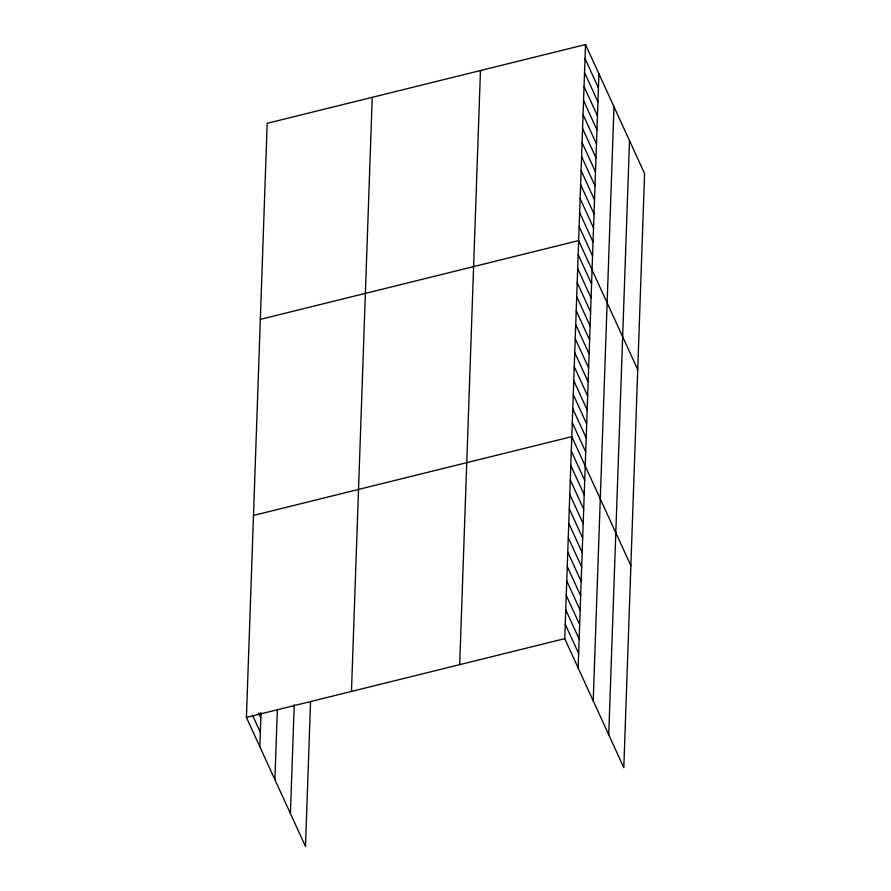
<?xml version="1.0" encoding="UTF-8"?>
<svg xmlns="http://www.w3.org/2000/svg" width="891" height="891" viewBox="0 0 891 891"><rect width="100%" height="100%" fill="white"/><g stroke="black" fill="none" stroke-linecap="round" stroke-linejoin="round"><path stroke-width="1.34" d="M310.536 702.164L305.49 846.45L246.417 717.422L267.189 123.314L585.51 44.55L644.583 173.578L623.811 767.686L564.738 638.658L585.51 44.55M259.827 746.714L261.018 712.611M274.896 779.625L277.324 710.116M290.421 813.539L294.23 704.67M351.466 691.438L372.238 97.319M459.689 664.653L480.461 70.545M578.148 667.949L598.919 73.842M593.217 700.861L613.988 106.753M608.742 734.774L629.514 140.667M260.339 319.368L578.649 240.603L637.722 369.631M253.478 515.432L571.799 436.657L630.873 565.685M246.417 717.422L564.738 638.658M585.019 58.55L598.429 87.841M584.529 72.561L597.939 101.852M584.039 86.561L597.449 115.852M583.549 100.56L596.959 129.852M583.059 114.571L596.469 143.863M582.569 128.571L595.979 157.863M582.079 142.582L595.489 171.874M581.589 156.582L594.999 185.874M581.099 170.582L594.509 199.874M580.609 184.593L594.019 213.885M580.119 198.593L593.529 227.884M579.629 212.593L593.038 241.884M579.139 226.604L592.56 255.895M578.17 254.614L591.579 283.906M577.68 268.614L591.089 297.906M577.19 282.614L590.599 311.906M576.7 296.625L590.109 325.917M576.21 310.625L589.619 339.916M575.72 324.625L589.129 353.916M575.23 338.636L588.639 367.927M574.74 352.636L588.149 381.927M574.25 366.647L587.659 395.938M573.759 380.646L587.169 409.938M573.269 394.646L586.679 423.938M572.779 408.657L586.189 437.949M572.289 422.657L585.699 451.949M571.298 451.091L584.708 480.383M570.797 465.514L584.206 494.806M570.285 479.948L583.694 509.24M569.783 494.371L583.193 523.663M569.282 508.806L582.692 538.097M568.77 523.229L582.179 552.52M568.269 537.663L581.678 566.954M567.767 552.086L581.177 581.378M567.266 566.52L580.676 595.812M566.754 580.943L580.164 610.235M566.253 595.377L579.662 624.669M565.752 609.8L579.161 639.092M565.239 624.235L578.649 653.526M258.602 712.978L260.84 717.856M252.509 715.206L260.339 732.291"/></g></svg>
